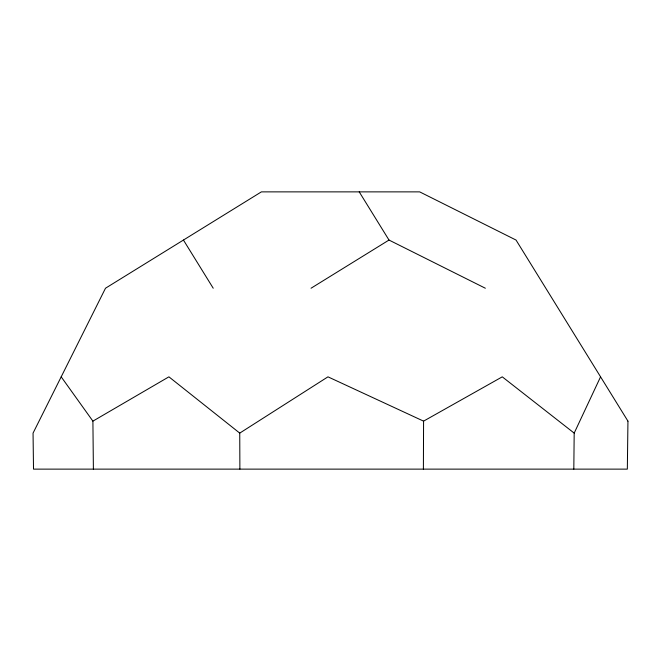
<?xml version="1.0" encoding="UTF-8"?>
<svg xmlns="http://www.w3.org/2000/svg" width="661" height="661" viewBox="0 0 661 661"><rect width="100%" height="100%" fill="white"/><g stroke="black" fill="none" stroke-linecap="round" stroke-linejoin="round"><path stroke-width="0.99" d="M423.395 469.128L423.577 421.14L502.269 376.836L574.186 433.112L573.814 469.128M574.186 433.112L600.568 376.836M239.885 469.128L239.745 433.112L327.972 376.836L423.577 421.14M311.042 288.229L388.999 240.05L485.348 288.229M93.391 469.128L92.904 421.14L168.91 376.836L239.745 433.112M61.192 376.836L92.904 421.14M359.22 191.872L388.999 240.05M183.444 240.05L213.222 288.229M627.95 421.14L627.339 469.128L33.513 469.128L33.05 433.112L105.496 288.229L261.392 191.872L419.677 191.872L516.034 240.05L627.95 421.14"/></g></svg>
